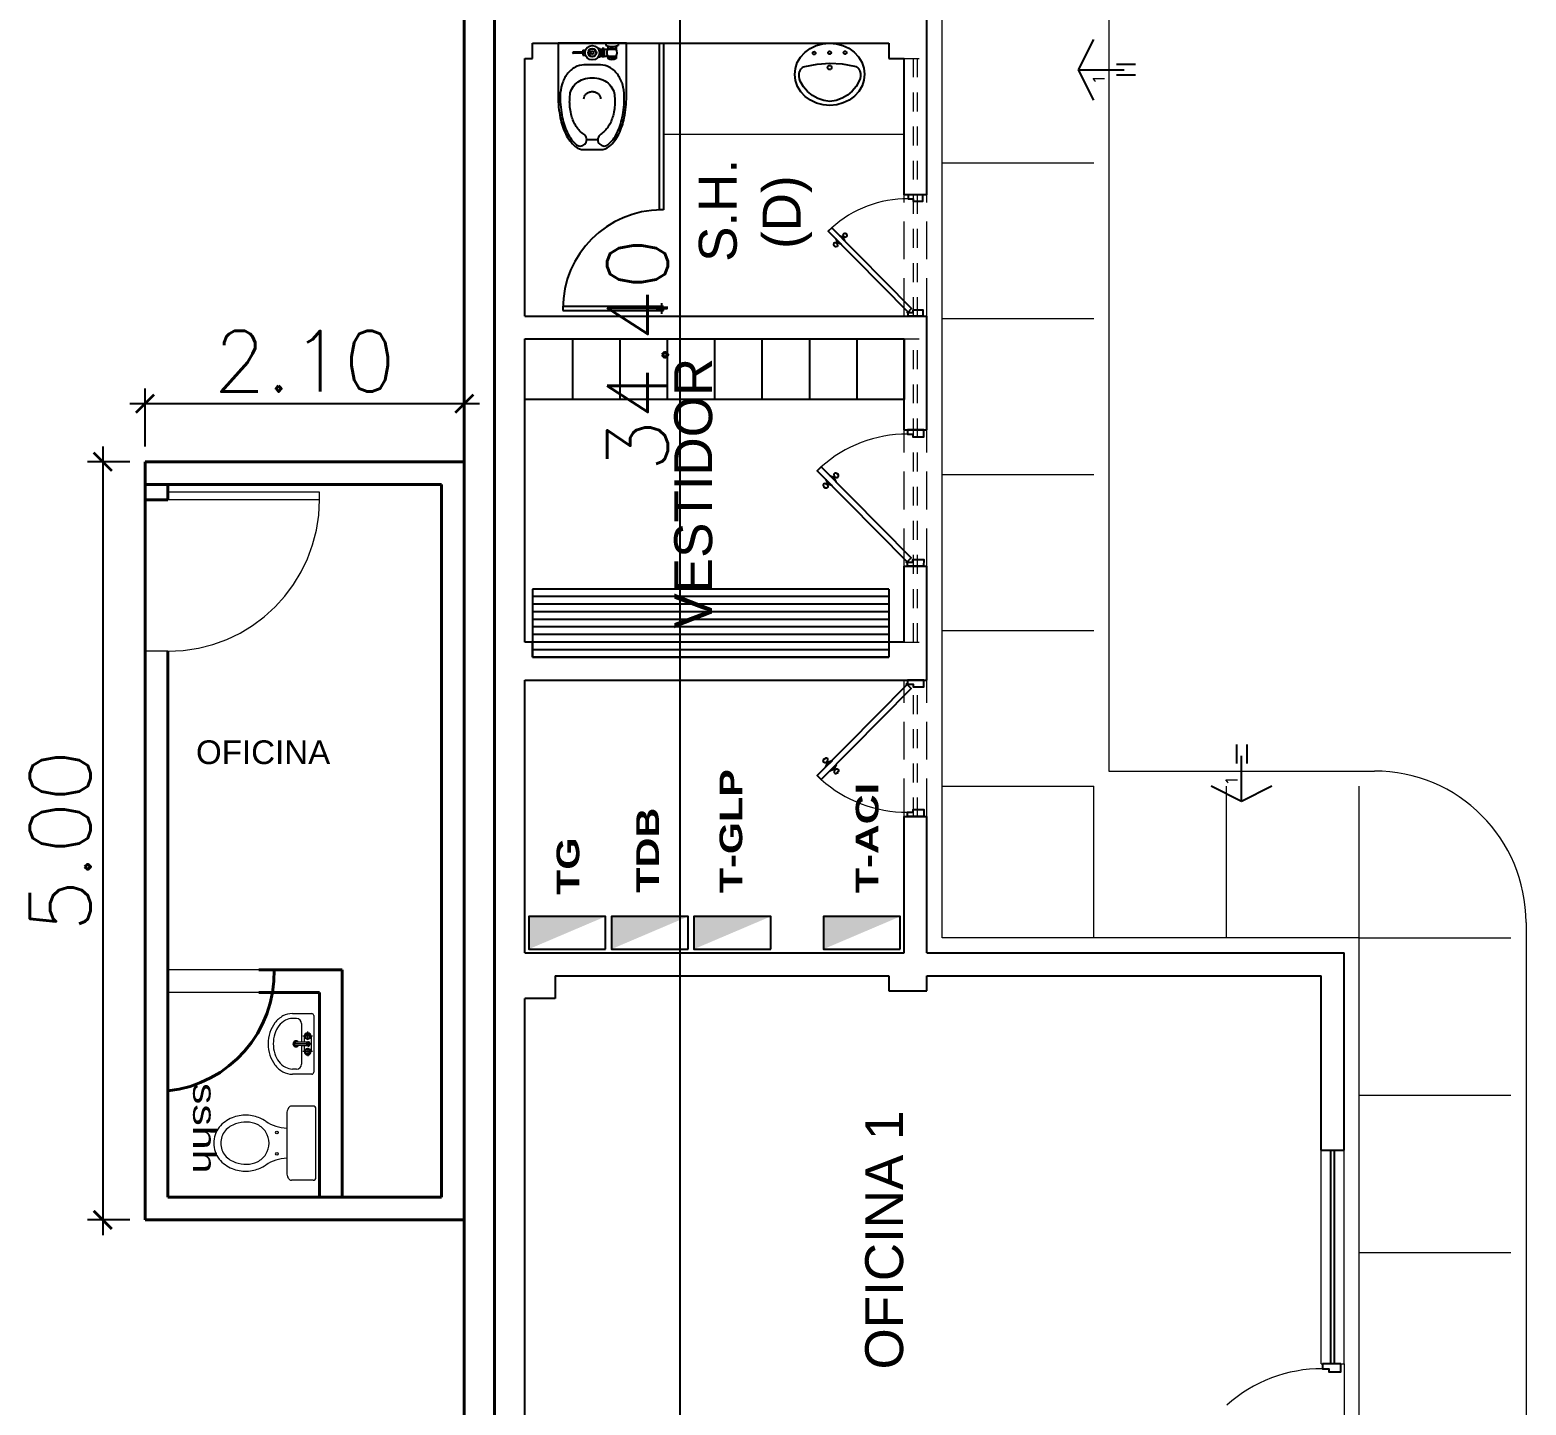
# Model space of a CAD drawing. Header units: metres. Extents: x 2026 to 2182, y 1015 to 1085.
# Drawn here: x 2144.41 to 2154.28, y 1041.22 to 1050.29 of the extents above; entities that cross this region are included whole.
import ezdxf

# ---------------------------------------------------------------- set-up
doc = ezdxf.new("R2010")
doc.units = ezdxf.units.M
for name, pattern in [('CENTER', [50.8, 31.75, -6.35, 6.35, -6.35]), ('DASHED2', [0.375, 0.25, -0.125]), ('DesignArq-linea-continua-2010', [0]), ('HIDDEN', [9.525, 6.35, -3.175])]:
    doc.linetypes.add(name, pattern=pattern)
for name, color, linetype, lineweight in [('005', 8, 'Continuous', 0), ('02', 2, 'Continuous', 0), ('ESTIL - S.H. -  2012', 94, 'DesignArq-linea-continua-2010', 15), ('MUROS', 1, 'Continuous', 40), ('PROYECCIONES', 4, 'DASHED2', 5), ('VIAS', 8, 'HIDDEN', 9)]:
    doc.layers.add(name, color=color, linetype=linetype, lineweight=lineweight)
for name, color, linetype in [('015', 40, 'Continuous'), ('015 texto', 40, 'Continuous'), ('04', 4, 'Continuous'), ('1', 1, 'Continuous'), ('ACCES_ELECT', 3, 'Continuous'), ('AMBIENTES', 3, 'Continuous')]:
    doc.layers.add(name, color=color, linetype=linetype)
doc.styles.add('COTA50', font='romans.shx', dxfattribs={"height": 0.4})
doc.styles.add('ROMANS', font='ROMANS')
doc.styles.add('TEXTOS-GENERALES', font='', dxfattribs={"width": 1.3, "height": 0.2})
doc.styles.add('TITLEINFO', font='arial.ttf', dxfattribs={"height": 0.2})
doc.styles.get('TEXTOS-GENERALES').set_extended_font_data('Arial', bold=True)

# ---------------------------------------------------------------- blocks, each defined once
blk = doc.blocks.new('WC-F1-P')
blk.add_line((-1.35, -23.32), (1.35, -23.32))
for points in [[(-8.25, -12.88, 0.049648), (-7.73, -18.09, 0.06346), (-6.42, -21.98, 0.103485), (-4.1, -24.97, 0.178458), (-2, -25.75), (2, -25.75, 0.178458), (4.1, -24.97, 0.103485), (6.42, -21.98, 0.06346), (7.73, -18.09, 0.049648), (8.25, -12.88), (8.25, 0), (-8.25, 0)], [(3.78, -24.59, 0.103485), (5.97, -21.76, 0.06346), (7.24, -17.99, 0.049648), (7.75, -12.88, 0.075858), (7.29, -9.87, 0.086069), (6.07, -7.49, 0.105985), (4.11, -5.79, 0.126201), (2, -5.25), (-2, -5.25, 0.126201), (-4.11, -5.79, 0.105985), (-6.07, -7.49, 0.086069), (-7.29, -9.87, 0.075858), (-7.75, -12.88, 0.049648), (-7.24, -17.99, 0.06346), (-5.97, -21.76, 0.103485), (-3.78, -24.59, 0.097511), (-3.21, -24.83, 0.09808), (-2.6, -24.84, 0.098895), (-2.04, -24.61, 0.099479), (-1.61, -24.18, 0.099479), (-1.38, -23.62, 0.098895), (-1.38, -23.01, 0.09808), (-1.62, -22.45, 0.097511), (-2.05, -22.02, -0.102445), (-3.86, -20.17, -0.077884), (-5.02, -17.55, -0.065096), (-5.46, -14.15, -0.024284), (-5.4, -12.88, -0.115331), (-5.01, -11.19, -0.103946), (-3.82, -9.68, -0.091071), (-2.11, -8.71, -0.083675), (0, -8.35, -0.083675), (2.11, -8.71, -0.091071), (3.82, -9.68, -0.103946), (5.01, -11.19, -0.115331), (5.4, -12.88, -0.024284), (5.46, -14.15, -0.065096), (5.02, -17.55, -0.077884), (3.86, -20.17, -0.102445), (2.05, -22.02, 0.097511), (1.62, -22.45, 0.09808), (1.38, -23.01, 0.098895), (1.38, -23.62, 0.099479), (1.61, -24.18, 0.099479), (2.04, -24.61, 0.098895), (2.6, -24.84, 0.09808), (3.21, -24.83, 0.097511)]]:
    blk.add_lwpolyline(points, format="xyb", close=True)
blk.add_lwpolyline([(-2, -13.44, -0.111064), (-1.85, -12.78, -0.102841), (-1.41, -12.2, -0.093011), (-0.78, -11.83, -0.087082), (0, -11.69, -0.087082), (0.78, -11.83, -0.093011), (1.41, -12.2, -0.102841), (1.85, -12.78, -0.111064), (2, -13.44, -0.111064)], format="xyb")
blk.add_circle((0, -2.3), 1)
blk = doc.blocks.new('FVALV1-P')
for p, q in [((-2.38, 0.12), (-4.62, 0.12)), ((-2.26, 0.62), (-2.26, -0.62)), ((-2.26, 0.62), (-1.64, 0.62)), ((1.44, 0.99), (1.92, 0.99)), ((1.92, 0.99), (1.92, -0.99)), ((1.92, 0.87), (2.42, 0.87)), ((2.92, 0.99), (2.42, 0.99)), ((2.42, 0.99), (2.42, -0.99)), ((2.92, 0), (2.42, 0)), ((2.92, 0.99), (2.92, -0.99)), ((2.92, 0.87), (5.75, 0.87)), ((6.25, 2.25), (3.25, 2.25)), ((3.25, 2.25), (3.25, 1.75)), ((3.75, 1.61), (3.75, 0.87)), ((3.88, 1.58), (3.88, 1.12)), ((4, 0.99), (4.5, 0.99)), ((4.62, 1.5), (4.62, 1.12)), ((4.88, 1.5), (4.88, 1.12)), ((5, 0.99), (5.5, 0.99)), ((5.62, 1.58), (5.62, 1.12)), ((5.75, 1.61), (5.75, 0.87)), ((6.25, 2.25), (6.25, 1.75)), ((-2.38, -0.13), (-4.62, -0.13)), ((-2.26, -0.62), (-1.64, -0.62)), ((1.44, -0.99), (1.92, -0.99)), ((1.92, -0.87), (2.42, -0.87)), ((2.92, -0.99), (2.42, -0.99)), ((2.92, -0.87), (5.75, -0.87)), ((3.75, -0.87), (3.75, -1.37)), ((3.88, -1.24), (3.88, -1.43)), ((4, -1.12), (4.5, -1.12)), ((4.62, -1.24), (4.62, -1.61)), ((4.88, -1.24), (4.88, -1.61)), ((5, -1.12), (5.5, -1.12)), ((5.62, -1.24), (5.62, -1.43)), ((5.75, -0.87), (5.75, -1.37))]:
    blk.add_line(p, q)
blk.add_lwpolyline([(1, 0), (0.5, 0.87), (-0.5, 0.87), (-1, 0), (-0.5, -0.87), (0.5, -0.87)], close=True)
for radius in [1.75, 1, 0.342]:
    blk.add_circle((0, 0), radius)
for centre, radius, start, end in [((-4.62, 0), 0.125, 90, 270), ((-2.38, 0.25), 0.125, 270, 0), ((4.75, 6.13), 4.63, 251.0754, 288.9246), ((5.12, 0), 1.63, 147.7958, 212.2042), ((4, 1.12), 0.125, 180, 270), ((4.5, 1.12), 0.125, 270, 0), ((5, 1.12), 0.125, 180, 270), ((5.5, 1.12), 0.125, 270, 0), ((4.38, 0), 1.62, 327.7952, 32.2048), ((-2.38, -0.25), 0.125, 0, 90), ((4.75, 0.51), 2.12, 241.9275, 298.0725), ((4, -1.24), 0.125, 90, 180), ((4.5, -1.24), 0.125, 0, 90), ((5, -1.24), 0.125, 90, 180), ((5.5, -1.24), 0.125, 0, 90)]:
    blk.add_arc(centre, radius, start, end)
blk = doc.blocks.new('_ARCHTICK')
at = {"color": 0, "linetype": 'ByBlock', "const_width": 0.15}
blk.add_lwpolyline([(-0.5, -0.5), (0.5, 0.5)], dxfattribs=at)
blk = doc.blocks.new('Design - WC - sifonjet 2020')
at = {"color": 251, "lineweight": 5}
for p, q in [((0, 0.227), (0, -0.227)), ((0.018, 0.245), (0.1612, 0.245)), ((0.1807, 0.2332), (0.186, 0.223)), ((0.018, -0.245), (0.1612, -0.245)), ((0.1807, -0.2332), (0.186, -0.223))]:
    blk.add_line(p, q, dxfattribs=at)
for centre in [(0.257, 0.07), (0.257, -0.07)]:
    blk.add_circle(centre, 0.0085, dxfattribs=at)
for centre, radius, start, end in [((0.018, 0.227), 0.018, 90, 180), ((0.1612, 0.223), 0.022, 27.63241, 90), ((0.1506, 0.2044), 0.04, 0.78249, 27.63241), ((-14.8152, 0), 15.0072, 359.21751, 0.78249), ((0.1886, 0.3449), 0.245, 270.71302, 305.28742), ((0.4973, -0.1346), 0.3257, 105.88309, 120.87336), ((0.434, 0.0129), 0.1195, 113.94625, 150.0779), ((0.4608, -0.0368), 0.1759, 91.57856, 115.36744), ((0.4606, -0.0346), 0.2197, 91.18904, 103.81096), ((0.4561, -0.0843), 0.2693, 69.01662, 90.01567), ((0.4563, -0.0959), 0.2349, 71.84633, 90.07305), ((0.4748, -0.0299), 0.1665, 42.24571, 70.81486), ((0.4735, -0.0311), 0.2134, 39.62065, 68.27279), ((0.4947, -0.0013), 0.1783, 0.40857, 36.59354), ((0.4549, -0.0037), 0.146, 148.52552, 178.54593), ((0.4931, -0.0012), 0.1339, 0.51092, 38.40725), ((0.4931, 0.0012), 0.1339, 321.59275, 359.48908), ((0.4549, 0.0037), 0.146, 181.45407, 211.47448), ((0.434, -0.0129), 0.1195, 209.9221, 246.05375), ((0.4748, 0.0299), 0.1665, 289.18514, 317.75429), ((0.4947, 0.0013), 0.1783, 323.40646, 359.59143), ((0.1886, -0.3449), 0.245, 54.71258, 89.28698), ((0.4973, 0.1346), 0.3257, 239.12664, 254.11691), ((0.4608, 0.0368), 0.1759, 244.63256, 268.42144), ((0.4606, 0.0346), 0.2197, 256.18904, 268.81096), ((0.4563, 0.0959), 0.2349, 269.92695, 288.15367), ((0.4561, 0.0843), 0.2693, 269.98433, 290.98338), ((0.4735, 0.0311), 0.2134, 291.72721, 320.37935), ((0.018, -0.227), 0.018, 180, 270), ((0.1612, -0.223), 0.022, 270, 332.36759), ((0.1506, -0.2044), 0.04, 332.36759, 359.21751)]:
    blk.add_arc(centre, radius, start, end, dxfattribs=at)
blk = doc.blocks.new('Design - Lav Sifon Jet 2020')
at = {"color": 251, "lineweight": 5}
for p, q in [((-0.1867, 0), (0.1867, 0)), ((-0.2, -0.1404), (-0.2, -0.0133)), ((-0.1333, -0.08), (-0.0127, -0.08)), ((-0.0265, -0.04), (-0.0823, -0.04)), ((-0.05, -0.0075), (-0.05, -0.0728)), ((-0.05, -0.0168), (0.05, -0.0168)), ((-0.05, -0.0632), (-0.0138, -0.0632)), ((-0.01, -0.1182), (-0.0155, -0.04)), ((-0.0138, -0.04), (0.0123, -0.04)), ((-0.01, -0.04), (-0.01, -0.1182)), ((0, -0.0195), (0, -0.1287)), ((0.01, -0.04), (0.01, -0.1182)), ((0.0155, -0.04), (0.01, -0.1193)), ((0.0127, -0.08), (0.1333, -0.08)), ((0.0139, -0.0632), (0.05, -0.0632)), ((0.0265, -0.04), (0.0823, -0.04)), ((0.05, -0.0075), (0.05, -0.0728)), ((0.2, -0.0133), (0.2, -0.1404)), ((-0.1667, -0.1133), (-0.1667, -0.1404)), ((0.1667, -0.1133), (0.1667, -0.1404))]:
    blk.add_line(p, q, dxfattribs=at)
for centre, radius in [((-0.05, -0.04), 0.02), ((-0.05, -0.04), 0.0138), ((0, -0.04), 0.00882), ((0.05, -0.04), 0.02), ((0.05, -0.04), 0.0138)]:
    blk.add_circle(centre, radius, dxfattribs=at)
for centre, radius, start, end in [((-0.1867, -0.0133), 0.0133, 90, 180), ((-0.1333, -0.1133), 0.0333, 90, 180), ((-0.05, -0.04), 0.0232, 90, 270), ((0, -0.04), 0.0155, 0, 180), ((0.05, -0.04), 0.0232, 270, 90), ((0.1333, -0.1133), 0.0333, 0, 90), ((0.1867, -0.0133), 0.0133, 0, 90), ((-0.0694, -0.1402), 0.1306, 180.05918, 208.6664), ((-0.0701, -0.1404), 0.0972, 180, 208.60722), ((-0.0367, -0.1221), 0.1353, 208.60722, 232.78356), ((-0.0001, -0.1171), 0.0198, 124.25764, 55.11831), ((-0.0001, -0.1171), 0.0167, 130.8111, 48.37072), ((0, -0.1187), 0.01, 176.85189, 3.14811), ((0.0353, -0.1221), 0.1353, 307.21644, 331.39278), ((0.0688, -0.1404), 0.0972, 331.39278, 0), ((0.0695, -0.1404), 0.1305, 331.39278, 0), ((-0.036, -0.1221), 0.1686, 208.60722, 232.78356), ((-0.0142, -0.0934), 0.2046, 232.78356, 252.53681), ((-0.0149, -0.0934), 0.1713, 232.78356, 252.53681), ((0, -0.0482), 0.252, 252.53681, 270), ((-0.0007, -0.0482), 0.2187, 252.53681, 270), ((-0.0007, -0.0482), 0.2187, 270, 287.46319), ((0, -0.0482), 0.252, 270, 287.46319), ((0.0135, -0.0934), 0.1713, 287.46319, 307.21644), ((0.0143, -0.0934), 0.2046, 287.46319, 307.21644), ((0.036, -0.1221), 0.1686, 307.21644, 331.39278)]:
    blk.add_arc(centre, radius, start, end, dxfattribs=at)

msp = doc.modelspace()

# ---------------------------------------------------------------- linework, layer by layer
at = {"color": 1}
for p, q in [((2148.7007, 1030.9403), (2148.7007, 1065.3503)), ((2145.1738, 1047.5398), (2145.1738, 1047.9229)), ((2147.2784, 1047.5398), (2147.2784, 1047.9229)), ((2147.3784, 1047.8229), (2145.0738, 1047.8229)), ((2144.8949, 1047.5398), (2144.8949, 1042.3403)), ((2145.0738, 1047.4398), (2144.7949, 1047.4398)), ((2145.0738, 1042.4403), (2144.7949, 1042.4403))]:
    msp.add_line(p, q, dxfattribs=at)
for p, q in [((2150.3014, 1049.1999), (2150.2055, 1049.1999)), ((2150.3008, 1048.4003), (2150.2055, 1048.4003)), ((2150.3074, 1047.6503), (2150.1994, 1047.6503)), ((2150.3068, 1046.7503), (2150.1994, 1046.7503)), ((2150.3071, 1046.0003), (2150.1998, 1046.0003)), ((2150.3078, 1045.1003), (2150.1998, 1045.1003)), ((2153.0568, 1041.4903), (2152.9368, 1041.4903))]:
    msp.add_line(p, q)
at = {"extrusion": (0, 0, -1), "flags": 128}
for points in [[(-2149.6863, 1050.2003), (-2149.7313, 1050.1966), (-2149.7745, 1050.1852), (-2149.8144, 1050.1665), (-2149.8495, 1050.1412), (-2149.8783, 1050.1102), (-2149.8998, 1050.0749), (-2149.9131, 1050.0365), (-2149.9178, 1049.9965), (-2149.9136, 1049.9564), (-2149.9007, 1049.9179), (-2149.8796, 1049.8823), (-2149.8512, 1049.851), (-2149.8165, 1049.8252), (-2149.7768, 1049.806), (-2149.7336, 1049.7941), (-2149.6887, 1049.7898), (-2149.6438, 1049.7935), (-2149.6005, 1049.8048), (-2149.5606, 1049.8235), (-2149.5255, 1049.8488), (-2149.4967, 1049.8797), (-2149.4751, 1049.915), (-2149.4618, 1049.9534), (-2149.4571, 1049.9934), (-2149.4612, 1050.0335), (-2149.4741, 1050.0721), (-2149.4951, 1050.1077), (-2149.5235, 1050.139), (-2149.5582, 1050.1648), (-2149.5979, 1050.184), (-2149.641, 1050.196), (-2149.6859, 1050.2003)], [(-2149.4938, 1049.9487), (-2149.4883, 1049.9643), (-2149.4856, 1049.9806), (-2149.486, 1049.9972), (-2149.4893, 1050.0134)], [(-2149.4893, 1050.0134), (-2149.4923, 1050.021), (-2149.4966, 1050.028), (-2149.502, 1050.0341), (-2149.5083, 1050.0393), (-2149.5154, 1050.0433), (-2149.5231, 1050.0461)], [(-2149.5231, 1050.0461), (-2149.6045, 1050.0625), (-2149.6873, 1050.0691)], [(-2149.6873, 1050.0691), (-2149.7702, 1050.0637), (-2149.8518, 1050.0485)], [(-2149.8518, 1050.0485), (-2149.8595, 1050.0459), (-2149.8667, 1050.042), (-2149.8731, 1050.0369), (-2149.8786, 1050.0308), (-2149.8829, 1050.0239), (-2149.886, 1050.0164)], [(-2149.886, 1050.0164), (-2149.8896, 1050.0002), (-2149.8902, 1049.9836), (-2149.8878, 1049.9672), (-2149.8825, 1049.9516)], [(-2149.6891, 1049.8165), (-2149.6483, 1049.8224), (-2149.6092, 1049.8355), (-2149.5731, 1049.8554), (-2149.5412, 1049.8815), (-2149.5145, 1049.913), (-2149.4938, 1049.9487)], [(-2149.8825, 1049.9516), (-2149.8624, 1049.9155), (-2149.8362, 1049.8837), (-2149.8046, 1049.8571), (-2149.7688, 1049.8367), (-2149.7299, 1049.823), (-2149.6891, 1049.8165)]]:
    msp.add_lwpolyline(points, dxfattribs=at)
for points in [[(-2149.5779, 1050.1416), (-2149.5793, 1050.1428), (-2149.5809, 1050.1437), (-2149.5826, 1050.1443), (-2149.5845, 1050.1445), (-2149.5863, 1050.1444), (-2149.5881, 1050.1439), (-2149.5898, 1050.1431), (-2149.5913, 1050.142), (-2149.5925, 1050.1407), (-2149.5935, 1050.1391), (-2149.5941, 1050.1374), (-2149.5945, 1050.1355), (-2149.5944, 1050.1337), (-2149.5941, 1050.1319), (-2149.5933, 1050.1302), (-2149.5923, 1050.1286), (-2149.591, 1050.1273), (-2149.5895, 1050.1263), (-2149.5878, 1050.1255), (-2149.586, 1050.1251), (-2149.5842, 1050.1251), (-2149.5823, 1050.1254), (-2149.5806, 1050.126), (-2149.579, 1050.127), (-2149.5776, 1050.1282), (-2149.5765, 1050.1297), (-2149.5757, 1050.1313), (-2149.5752, 1050.1331), (-2149.5751, 1050.1349), (-2149.5753, 1050.1368), (-2149.5758, 1050.1385), (-2149.5767, 1050.1402)], [(-2149.6799, 1050.144), (-2149.6813, 1050.1452), (-2149.6829, 1050.1461), (-2149.6846, 1050.1466), (-2149.6865, 1050.1469), (-2149.6883, 1050.1467), (-2149.6901, 1050.1463), (-2149.6918, 1050.1455), (-2149.6933, 1050.1444), (-2149.6945, 1050.143), (-2149.6955, 1050.1415), (-2149.6961, 1050.1397), (-2149.6965, 1050.1379), (-2149.6964, 1050.1361), (-2149.6961, 1050.1343), (-2149.6953, 1050.1326), (-2149.6943, 1050.131), (-2149.693, 1050.1297), (-2149.6915, 1050.1287), (-2149.6898, 1050.1279), (-2149.688, 1050.1275), (-2149.6862, 1050.1275), (-2149.6843, 1050.1277), (-2149.6826, 1050.1284), (-2149.681, 1050.1293), (-2149.6796, 1050.1306), (-2149.6785, 1050.132), (-2149.6777, 1050.1337), (-2149.6772, 1050.1355), (-2149.6771, 1050.1373), (-2149.6773, 1050.1391), (-2149.6778, 1050.1409), (-2149.6787, 1050.1425)], [(-2149.7819, 1050.1447), (-2149.7833, 1050.1459), (-2149.7849, 1050.1468), (-2149.7867, 1050.1474), (-2149.7885, 1050.1476), (-2149.7903, 1050.1475), (-2149.7921, 1050.147), (-2149.7938, 1050.1462), (-2149.7953, 1050.1451), (-2149.7965, 1050.1438), (-2149.7975, 1050.1422), (-2149.7982, 1050.1405), (-2149.7985, 1050.1387), (-2149.7984, 1050.1368), (-2149.7981, 1050.135), (-2149.7974, 1050.1333), (-2149.7963, 1050.1318), (-2149.795, 1050.1305), (-2149.7935, 1050.1294), (-2149.7918, 1050.1287), (-2149.79, 1050.1283), (-2149.7882, 1050.1282), (-2149.7863, 1050.1285), (-2149.7846, 1050.1291), (-2149.783, 1050.1301), (-2149.7816, 1050.1313), (-2149.7805, 1050.1328), (-2149.7797, 1050.1344), (-2149.7792, 1050.1362), (-2149.7791, 1050.1381), (-2149.7793, 1050.1399), (-2149.7798, 1050.1417), (-2149.7807, 1050.1433)]]:
    msp.add_lwpolyline(points, close=True, dxfattribs=at)
for points in [[(2150.2055, 1049.1999), (2150.2055, 1049.1748), (2150.2384, 1049.1748), (2150.2384, 1049.1583), (2150.3014, 1049.1583), (2150.3014, 1049.1999)], [(2150.2055, 1048.4003), (2150.2055, 1048.4245), (2150.2384, 1048.4245), (2150.2384, 1048.4409), (2150.3014, 1048.4409), (2150.3008, 1048.4003)], [(2150.1994, 1047.6503), (2150.1994, 1047.6219), (2150.2365, 1047.6219), (2150.2365, 1047.6034), (2150.3074, 1047.6034), (2150.3074, 1047.6503)], [(2150.1994, 1046.7503), (2150.1994, 1046.7775), (2150.2365, 1046.7775), (2150.2365, 1046.796), (2150.3074, 1046.796), (2150.3068, 1046.7503)], [(2150.1998, 1046.0003), (2150.1998, 1045.9731), (2150.2368, 1045.9731), (2150.2368, 1045.9546), (2150.3078, 1045.9546), (2150.3071, 1046.0003)], [(2150.1998, 1045.1003), (2150.1998, 1045.1287), (2150.2368, 1045.1287), (2150.2368, 1045.1472), (2150.3078, 1045.1472), (2150.3078, 1045.1003)], [(2152.9368, 1041.4903), (2152.9368, 1041.4588), (2152.978, 1041.4588), (2152.978, 1041.4382), (2153.0568, 1041.4382), (2153.0568, 1041.4903)]]:
    msp.add_lwpolyline(points)
at = {"linetype": 'Continuous'}
for points in [[(2150.2045, 1048.4268), (2150.2278, 1048.4501), (2149.701, 1048.9828), (2149.6777, 1048.9596)], [(2149.7996, 1048.9417), (2149.7979, 1048.94), (2149.795, 1048.9429), (2149.7968, 1048.9446)], [(2149.7188, 1048.8609), (2149.7206, 1048.8627), (2149.7177, 1048.8656), (2149.716, 1048.8638)], [(2150.1983, 1046.7801), (2150.2245, 1046.8063), (2149.6317, 1047.4059), (2149.6055, 1047.3798)], [(2149.7427, 1047.3597), (2149.7407, 1047.3577), (2149.7375, 1047.361), (2149.7394, 1047.3629)], [(2149.6517, 1047.2687), (2149.6537, 1047.2707), (2149.6505, 1047.2739), (2149.6485, 1047.272)], [(2150.1987, 1045.9705), (2150.2249, 1045.9443), (2149.632, 1045.3447), (2149.6058, 1045.3708)], [(2149.6521, 1045.4819), (2149.654, 1045.4799), (2149.6508, 1045.4767), (2149.6488, 1045.4786)], [(2149.743, 1045.3909), (2149.7411, 1045.3929), (2149.7378, 1045.3896), (2149.7398, 1045.3877)]]:
    msp.add_lwpolyline(points, close=True, dxfattribs=at)
for points in [[(2149.7627, 1048.8746), (2149.7278, 1048.9095), (2149.7373, 1048.888), (2149.7322, 1048.8828, -0.414214), (2149.729, 1048.8828, 0.990713), (2149.7167, 1048.8665), (2149.7216, 1048.8617)], [(2149.7296, 1048.9077), (2149.7645, 1048.8728), (2149.743, 1048.8823), (2149.7378, 1048.8771, 0.414214), (2149.7378, 1048.874, -0.990713), (2149.7216, 1048.8617), (2149.7167, 1048.8665)], [(2149.786, 1048.8978), (2149.7511, 1048.9327), (2149.7726, 1048.9232), (2149.7778, 1048.9284, 0.414214), (2149.7778, 1048.9315, -0.990713), (2149.794, 1048.9439), (2149.7989, 1048.939)], [(2149.7528, 1048.931), (2149.7877, 1048.8961), (2149.7783, 1048.9176), (2149.7834, 1048.9227, -0.414214), (2149.7866, 1048.9227, 0.990713), (2149.7989, 1048.939), (2149.794, 1048.9439)], [(2149.7012, 1047.2841), (2149.6619, 1047.3233), (2149.6725, 1047.2991), (2149.6668, 1047.2934, -0.414214), (2149.6632, 1047.2934, 0.990713), (2149.6494, 1047.2751), (2149.6548, 1047.2696)], [(2149.6638, 1047.3214), (2149.7031, 1047.2821), (2149.6789, 1047.2928), (2149.6731, 1047.287, 0.414214), (2149.6731, 1047.2835, -0.990713), (2149.6548, 1047.2696), (2149.6494, 1047.2751)], [(2149.7273, 1047.3103), (2149.6881, 1047.3495), (2149.7123, 1047.3389), (2149.7181, 1047.3447, 0.414214), (2149.7181, 1047.3482, -0.990713), (2149.7364, 1047.3621), (2149.7418, 1047.3566)], [(2149.69, 1047.3476), (2149.7293, 1047.3083), (2149.7186, 1047.3325), (2149.7244, 1047.3383, -0.414214), (2149.728, 1047.3383, 0.990713), (2149.7418, 1047.3566), (2149.7364, 1047.3621)], [(2149.7015, 1045.4665), (2149.6622, 1045.4272), (2149.6729, 1045.4514), (2149.6671, 1045.4572, 0.414214), (2149.6636, 1045.4572, -0.990713), (2149.6497, 1045.4755), (2149.6551, 1045.481)], [(2149.6642, 1045.4292), (2149.7034, 1045.4685), (2149.6792, 1045.4578), (2149.6734, 1045.4636, -0.414214), (2149.6734, 1045.4671, 0.990713), (2149.6551, 1045.481), (2149.6497, 1045.4755)], [(2149.7277, 1045.4403), (2149.6884, 1045.4011), (2149.7126, 1045.4117), (2149.7184, 1045.4059, -0.414214), (2149.7184, 1045.4024, 0.990713), (2149.7367, 1045.3885), (2149.7422, 1045.394)], [(2149.6903, 1045.403), (2149.7296, 1045.4423), (2149.719, 1045.4181), (2149.7248, 1045.4123, 0.414214), (2149.7283, 1045.4123, -0.990713), (2149.7422, 1045.394), (2149.7367, 1045.3885)]]:
    msp.add_lwpolyline(points, format="xyb", dxfattribs=at)
for centre, radius in [((2149.6875, 1050.04), 0.0137), ((2150.2022, 1048.4245), 0.0033), ((2150.1957, 1046.7775), 0.00371), ((2150.196, 1045.9731), 0.00371)]:
    msp.add_circle(centre, radius)
at = {"linetype": 'Continuous', "lineweight": 0}
for centre, radius, start, end in [((2150.2022, 1048.4245), 0.7503, 89.74807, 131.90895), ((2150.1957, 1046.7775), 0.8445, 89.74807, 131.90895), ((2150.196, 1045.9731), 0.8445, 228.09105, 270.25193), ((2152.9327, 1040.5205), 0.9383, 89.74807, 131.90895)]:
    msp.add_arc(centre, radius, start, end, dxfattribs=at)
at = {"layer": '005'}
for p, q in [((2150.4284, 1044.3003), (2150.4284, 1054.5503)), ((2148.5911, 1049.6003), (2150.1784, 1049.6003)), ((2150.4284, 1049.4114), (2151.4284, 1049.4114)), ((2150.4284, 1048.3836), (2151.4284, 1048.3836)), ((2150.4284, 1047.3559), (2151.4284, 1047.3559)), ((2150.4284, 1046.3281), (2151.4284, 1046.3281)), ((2150.4284, 1045.3003), (2151.4284, 1045.3003)), ((2151.4284, 1044.3003), (2151.4284, 1045.3003)), ((2152.3034, 1044.3003), (2152.3034, 1045.3003)), ((2153.1784, 1044.3003), (2153.1784, 1045.3003)), ((2153.1784, 1044.3003), (2150.4284, 1044.3003)), ((2153.1784, 1044.3003), (2154.1784, 1044.3003)), ((2153.1784, 1032.2875), (2153.1784, 1044.3003)), ((2153.1784, 1043.263), (2154.1784, 1043.263)), ((2153.1784, 1042.2257), (2154.1784, 1042.2257)), ((2153.0784, 1041.4903), (2153.0784, 1040.4903))]:
    msp.add_line(p, q, dxfattribs=at)
at = {"layer": '015'}
for p, q in [((2151.3284, 1050.0253), (2151.4284, 1050.2253)), ((2151.3284, 1050.0253), (2151.6284, 1050.0253)), ((2151.4284, 1049.8253), (2151.3284, 1050.0253)), ((2151.7034, 1050.0603), (2151.5784, 1050.0603)), ((2151.7034, 1049.9903), (2151.5784, 1049.9903)), ((2152.3684, 1045.5753), (2152.3684, 1045.4503)), ((2152.4384, 1045.5753), (2152.4384, 1045.4503)), ((2152.4034, 1045.2003), (2152.4034, 1045.5003)), ((2152.4034, 1045.2003), (2152.2034, 1045.3003)), ((2152.6034, 1045.3003), (2152.4034, 1045.2003))]:
    msp.add_line(p, q, dxfattribs=at)
at = {"layer": '02'}
for p, q in [((2151.5284, 1054.6503), (2151.5284, 1045.4003)), ((2151.5284, 1045.4003), (2153.2784, 1045.4003)), ((2154.2784, 1044.4003), (2154.2784, 1032.4288)), ((2152.9284, 1041.4903), (2152.9284, 1042.9003)), ((2153.0784, 1041.4903), (2153.0784, 1042.9003)), ((2152.9284, 1041.4903), (2153.0784, 1041.4903))]:
    msp.add_line(p, q, dxfattribs=at)
msp.add_arc((2153.2784, 1044.4003), 1, 0, 90, dxfattribs=at)
at = {"layer": '04'}
for p, q in [((2147.4784, 1032.3455), (2147.4784, 1054.4503)), ((2150.3284, 1049.1999), (2150.3284, 1051.3507)), ((2147.7284, 1050.2003), (2150.0784, 1050.2003)), ((2147.7284, 1050.1003), (2147.7284, 1050.2003)), ((2150.0784, 1050.2003), (2150.0784, 1050.1003)), ((2147.6784, 1048.4003), (2147.6784, 1050.1003)), ((2147.6784, 1050.1003), (2147.7284, 1050.1003)), ((2150.0784, 1050.1003), (2150.1784, 1050.1003)), ((2150.1784, 1049.1999), (2150.1784, 1050.1003)), ((2150.3284, 1049.1999), (2150.1784, 1049.1999)), ((2147.6784, 1048.4003), (2150.3284, 1048.4003)), ((2150.3284, 1047.6503), (2150.3284, 1048.4003)), ((2147.6784, 1046.2503), (2147.6784, 1048.2503)), ((2147.6784, 1048.2503), (2150.1784, 1048.2503)), ((2150.1784, 1047.6503), (2150.1784, 1048.2503)), ((2150.1784, 1047.6503), (2150.3284, 1047.6503)), ((2150.1784, 1046.2503), (2150.1784, 1046.7503)), ((2150.1784, 1046.7503), (2150.3284, 1046.7503)), ((2150.3284, 1046.0003), (2150.3284, 1046.7503)), ((2147.7284, 1046.2503), (2147.6784, 1046.2503)), ((2147.7284, 1046.1503), (2147.7284, 1046.2503)), ((2150.1784, 1046.2503), (2150.0784, 1046.2503)), ((2150.0784, 1046.2503), (2150.0784, 1046.1503)), ((2147.7284, 1046.1503), (2150.0784, 1046.1503)), ((2147.6784, 1044.2003), (2147.6784, 1046.0003)), ((2147.6784, 1046.0003), (2150.3284, 1046.0003)), ((2150.1784, 1044.2003), (2150.1784, 1045.1003)), ((2150.1784, 1045.1003), (2150.3284, 1045.1003)), ((2150.3284, 1044.2003), (2150.3284, 1045.1003)), ((2147.6784, 1044.2003), (2150.1784, 1044.2003)), ((2150.3284, 1044.2003), (2153.0784, 1044.2003)), ((2153.0784, 1042.9003), (2153.0784, 1044.2003)), ((2147.8784, 1044.0503), (2150.0784, 1044.0503)), ((2147.8784, 1044.0503), (2147.8784, 1043.9003)), ((2150.0784, 1044.0503), (2150.0784, 1043.9503)), ((2150.3284, 1044.0503), (2152.9284, 1044.0503)), ((2150.3284, 1043.9503), (2150.3284, 1044.0503)), ((2152.9284, 1042.9003), (2152.9284, 1044.0503)), ((2147.6784, 1040.4903), (2147.6784, 1043.9003)), ((2147.8784, 1043.9003), (2147.6784, 1043.9003)), ((2150.0784, 1043.9503), (2150.3284, 1043.9503)), ((2152.9284, 1042.9003), (2153.0784, 1042.9003))]:
    msp.add_line(p, q, dxfattribs=at)
at = {"layer": '1'}
for p, q in [((2148.5657, 1049.1003), (2148.5657, 1050.2003)), ((2148.5657, 1050.2003), (2148.5911, 1050.2003)), ((2148.5911, 1050.2003), (2148.5911, 1049.1003)), ((2148.5911, 1049.1003), (2148.5657, 1049.1003)), ((2148.5911, 1048.463), (2147.9284, 1048.463)), ((2147.9284, 1048.463), (2147.9284, 1048.4376)), ((2147.9284, 1048.4376), (2148.5911, 1048.4376)), ((2148.5434, 1048.4503), (2148.6134, 1048.4503)), ((2148.5784, 1048.4853), (2148.5784, 1048.4153)), ((2148.5911, 1048.4376), (2148.5911, 1048.463)), ((2147.6784, 1047.8503), (2147.6784, 1048.2503)), ((2147.6784, 1048.2503), (2150.1784, 1048.2503)), ((2147.9909, 1048.2503), (2147.9909, 1047.8503)), ((2148.3034, 1048.2503), (2148.3034, 1047.8503)), ((2148.6159, 1048.2503), (2148.6159, 1047.8503)), ((2148.9284, 1048.2503), (2148.9284, 1047.8503)), ((2149.2409, 1048.2503), (2149.2409, 1047.8503)), ((2149.5534, 1048.2503), (2149.5534, 1047.8503)), ((2149.8659, 1048.2503), (2149.8659, 1047.8503)), ((2150.1784, 1048.2503), (2150.1784, 1047.8503)), ((2150.1784, 1047.8503), (2147.6784, 1047.8503)), ((2147.7284, 1046.6003), (2147.7284, 1046.1503)), ((2150.0784, 1046.6003), (2147.7284, 1046.6003)), ((2150.0784, 1046.5503), (2147.7284, 1046.5503)), ((2150.0784, 1046.6003), (2150.0784, 1046.1503)), ((2150.0784, 1046.5003), (2147.7284, 1046.5003)), ((2150.0784, 1046.4503), (2147.7284, 1046.4503)), ((2150.0784, 1046.4003), (2147.7284, 1046.4003)), ((2150.0784, 1046.3503), (2147.7284, 1046.3503)), ((2150.0784, 1046.3003), (2147.7284, 1046.3003)), ((2150.0784, 1046.2503), (2147.7284, 1046.2503)), ((2150.0784, 1046.2003), (2147.7284, 1046.2003)), ((2150.0784, 1046.1503), (2147.7284, 1046.1503)), ((2152.9907, 1041.4903), (2152.9907, 1042.9003)), ((2153.0161, 1041.4903), (2153.0161, 1042.9003))]:
    msp.add_line(p, q, dxfattribs=at)
msp.add_arc((2148.5784, 1048.4503), 0.65, 90, 180, dxfattribs=at)
at = {"layer": 'ACCES_ELECT'}
for points in [[(2148.2101, 1044.2257), (2148.2101, 1044.4413), (2147.7038, 1044.4413), (2147.7038, 1044.2257)], [(2148.7544, 1044.2257), (2148.7544, 1044.4413), (2148.2482, 1044.4413), (2148.2482, 1044.2257)], [(2149.2988, 1044.2257), (2149.2988, 1044.4413), (2148.7925, 1044.4413), (2148.7925, 1044.2257)], [(2150.153, 1044.2257), (2150.153, 1044.4413), (2149.6468, 1044.4413), (2149.6468, 1044.2257)]]:
    msp.add_lwpolyline(points, close=True, dxfattribs=at)
for points in [[(2148.2101, 1044.4413), (2147.7038, 1044.2257), (2147.7038, 1044.4413)], [(2148.7544, 1044.4413), (2148.2482, 1044.2257), (2148.2482, 1044.4413)], [(2149.2988, 1044.4413), (2148.7925, 1044.2257), (2148.7925, 1044.4413)], [(2150.153, 1044.4413), (2149.6468, 1044.2257), (2149.6468, 1044.4413)]]:
    msp.add_solid(points, dxfattribs=at)
at = {"layer": 'MUROS'}
for p, q in [((2147.2784, 1065.4503), (2147.2784, 1031.0403)), ((2147.4784, 1065.2503), (2147.4784, 1031.0403)), ((2147.2784, 1042.4903), (2147.2784, 1048.4898)), ((2147.2784, 1048.3398), (2147.2784, 1036.9876)), ((2145.1738, 1047.4398), (2147.2784, 1047.4398)), ((2145.1738, 1047.4398), (2145.1738, 1046.1898)), ((2145.1738, 1047.2898), (2147.1284, 1047.2898)), ((2145.1738, 1042.4403), (2145.1738, 1047.2898)), ((2145.3238, 1047.1898), (2145.3238, 1047.2898)), ((2145.3238, 1047.2898), (2145.3238, 1047.1898)), ((2147.1284, 1042.5903), (2147.1284, 1047.2898)), ((2145.3238, 1047.1898), (2145.1738, 1047.1898)), ((2145.3238, 1042.5903), (2145.3238, 1046.1898)), ((2146.4738, 1044.0903), (2145.9238, 1044.0903)), ((2146.4738, 1042.5903), (2146.4738, 1044.0903)), ((2146.3238, 1043.9403), (2145.9238, 1043.9403)), ((2146.3238, 1042.5903), (2146.3238, 1043.9403)), ((2145.3238, 1042.5903), (2147.1284, 1042.5903)), ((2147.1284, 1042.5903), (2147.0784, 1042.5903)), ((2145.1738, 1042.4403), (2147.2784, 1042.4403)), ((2146.8238, 1042.4403), (2145.1738, 1042.4403)), ((2147.1284, 1042.4403), (2147.0784, 1042.4403))]:
    msp.add_line(p, q, dxfattribs=at)
msp.add_arc((2145.2392, 1044.0724), 0.7867, 276.17927, 1.30002, dxfattribs=at)
at = {"layer": 'PROYECCIONES', "ltscale": 0.25}
for p, q in [((2150.1784, 1050.1003), (2150.3284, 1050.1003)), ((2150.1784, 1048.2503), (2150.3284, 1048.2503)), ((2150.1784, 1046.2503), (2150.3284, 1046.2503))]:
    msp.add_line(p, q, dxfattribs=at)
at = {"layer": 'PROYECCIONES', "ltscale": 0.5}
for p, q in [((2150.2409, 1048.4003), (2150.2409, 1050.1003)), ((2150.2659, 1048.4003), (2150.2659, 1050.1003)), ((2150.2409, 1046.2503), (2150.2409, 1048.2503)), ((2150.2659, 1046.2503), (2150.2659, 1048.2503)), ((2150.2409, 1045.1003), (2150.2409, 1046.0003)), ((2150.2659, 1045.1003), (2150.2659, 1046.0003))]:
    msp.add_line(p, q, dxfattribs=at)
at = {"layer": 'PROYECCIONES'}
for p, q in [((2150.1784, 1048.4003), (2150.1784, 1049.1999)), ((2150.3284, 1048.4003), (2150.3284, 1049.1999)), ((2150.1784, 1046.7503), (2150.1784, 1047.6503)), ((2150.3284, 1046.7503), (2150.3284, 1047.6503)), ((2150.1784, 1045.1003), (2150.1784, 1046.0003)), ((2150.3284, 1045.1003), (2150.3284, 1046.0003))]:
    msp.add_line(p, q, dxfattribs=at)
at = {"layer": 'VIAS', "linetype": 'CENTER'}
for p, q in [((2146.3238, 1047.2398), (2145.3238, 1047.2398)), ((2146.3238, 1047.1898), (2146.3238, 1047.2398)), ((2145.1738, 1047.1898), (2145.1738, 1046.1898)), ((2146.3238, 1047.1898), (2145.3238, 1047.1898)), ((2145.3238, 1046.1898), (2145.1738, 1046.1898)), ((2146.1238, 1044.0903), (2145.3238, 1044.0903)), ((2146.1238, 1043.9403), (2145.3238, 1043.9403))]:
    msp.add_line(p, q, dxfattribs=at)
msp.add_arc((2145.3238, 1047.1898), 1, 270, 360, dxfattribs=at)

# ---------------------------------------------------------------- block references
at = {"xscale": 0.02727272726998453, "yscale": 0.02727272726998453, "zscale": 0.02727272726998453}
for name, p in [('WC-F1-P', (2148.1221, 1050.2003)), ('FVALV1-P', (2148.1221, 1050.1375))]:
    msp.add_blockref(name, p, dxfattribs=at)
at = {"color": 1, "xscale": 0.1199999999999999, "yscale": 0.1199999999999999, "zscale": 0.1199999999999999}
for p, rotation in [((2145.1738, 1047.8229), 180), ((2144.8949, 1047.4398), 90), ((2144.8949, 1042.4403), 270)]:
    msp.add_blockref('_ARCHTICK', p, dxfattribs=dict(at, rotation=rotation))
msp.add_blockref('_ARCHTICK', (2147.2784, 1047.8229), dxfattribs=at)
at = {"layer": 'ESTIL - S.H. -  2012', "color": 251, "lineweight": 5, "extrusion": (0, 0, -1), "xscale": -1, "zscale": -1, "rotation": 90}
msp.add_blockref('Design - Lav Sifon Jet 2020', (-2146.286, 1043.6011), dxfattribs=at)
at = {"layer": 'ESTIL - S.H. -  2012', "color": 251, "lineweight": 5, "rotation": 180}
msp.add_blockref('Design - WC - sifonjet 2020', (2146.3002, 1042.9461), dxfattribs=at)

# ---------------------------------------------------------------- texts
at = {"color": 2, "style": 'TEXTOS-GENERALES', "width": 1.3}
for s, p in [('T-GLP', (2149.1113, 1044.5952)), ('T-ACI', (2150.0092, 1044.5952)), ('TDB', (2148.5618, 1044.5983)), ('TG', (2148.0369, 1044.583))]:
    msp.add_text(s, height=0.15, rotation=90, dxfattribs=at).set_placement(p)
at = {"char_height": 0.4, "attachment_point": 5, "rotation": 90, "style": 'COTA50'}
for s, insert in [('\\A1;34.40', (2148.4207, 1048.1453)), ('\\A1;5.00', (2144.6149, 1044.9401))]:
    msp.add_mtext(s, dxfattribs=dict(at, insert=insert))
at = {"insert": (2146.2261, 1048.1029), "char_height": 0.4, "attachment_point": 5, "style": 'COTA50'}
msp.add_mtext('\\A1;2.10', dxfattribs=at)
at = {"layer": '015 texto', "ltscale": 0.015, "style": 'ROMANS', "width": 1.35}
for p in [(2151.5, 1049.9188), (2152.375, 1045.2938)]:
    msp.add_text('1', height=0.075, rotation=90, dxfattribs=at).set_placement(p)
at = {"layer": 'AMBIENTES', "style": 'TITLEINFO'}
for s, p in [('S.H.', (2149.0747, 1048.758)), ('(D)', (2149.4956, 1048.8436)), ('VESTIDOR', (2148.9126, 1046.3399)), ('OFICINA 1', (2150.1714, 1041.4539))]:
    msp.add_text(s, height=0.25, rotation=90, dxfattribs=at).set_placement(p)
at = {"layer": 'AMBIENTES', "ltscale": 0.015, "style": 'TITLEINFO', "width": 1.35}
msp.add_text('sshh', height=0.15, rotation=270, dxfattribs=at).set_placement((2145.4908, 1043.3437))
at = {"layer": 'AMBIENTES', "ltscale": 0.015, "insert": (2145.9523, 1045.6025), "char_height": 0.15625, "width": 0.0033, "attachment_point": 2, "style": 'TITLEINFO'}
msp.add_mtext('OFICINA', dxfattribs=at)

doc.saveas('drawing.dxf')
